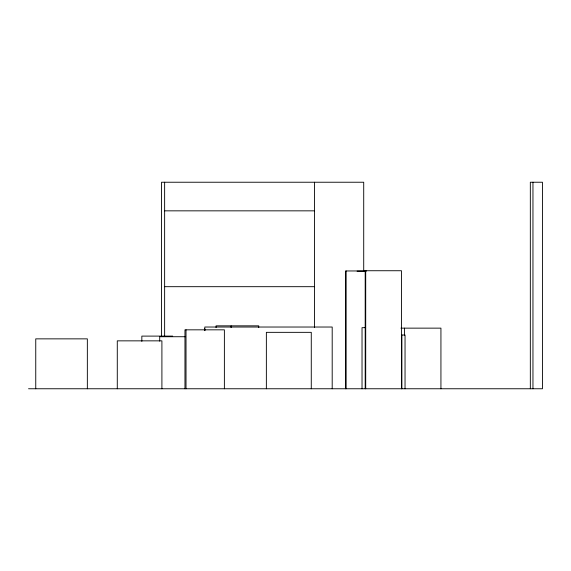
<?xml version="1.0" encoding="UTF-8"?>
<svg xmlns="http://www.w3.org/2000/svg" width="571" height="571" viewBox="0 0 571 571"><rect width="100%" height="100%" fill="white"/><g stroke="black" fill="none" stroke-linecap="round" stroke-linejoin="round"><path stroke-width="0.86" d="M164.634 210.842L314.443 210.842M366.097 270.961L345.605 270.961L345.605 388.758M357.075 271.168L365.99 271.168M164.634 286.685L314.443 286.685M365.568 327.668L362.028 327.668L362.028 388.758M400.949 328.139L440.933 328.139L440.933 388.758M401.52 335.006L405.039 335.006L405.039 388.758M172.713 336.105L141.836 336.105L141.836 341.372M185.304 336.726L159.702 336.726L159.702 341.137M28.55 388.758L542.45 388.758L542.45 182.235L530.331 182.235L530.331 388.758M532.957 182.235L532.957 388.758M404.496 328.139L404.496 335.27M401.877 335.006L401.877 388.758M401.456 388.758L401.456 270.733L365.197 270.733L365.197 388.758M365.711 270.733L365.711 388.758M363.713 271.254L363.713 182.235L161.536 182.235L161.536 336.24M346.097 270.961L346.097 388.758M332.194 388.758L332.194 327.026L204.803 327.026L204.803 330.552M314.443 182.235L314.443 327.518M311.274 388.758L311.274 332.343L266.364 332.343L266.364 388.758M258.72 327.611L258.72 325.841L216.066 325.841L216.066 327.611M231.105 325.841L231.105 327.611M224.382 388.758L224.382 329.831L184.961 329.831L184.961 388.758M204.782 330.645L204.782 328.889L204.568 330.645M186.018 329.831L186.018 388.758M164.634 182.235L164.634 336.39M161.907 388.758L161.907 340.851L117.283 340.851L117.283 388.758M87.349 388.758L87.349 338.86L35.752 338.86L35.752 388.758"/></g></svg>
